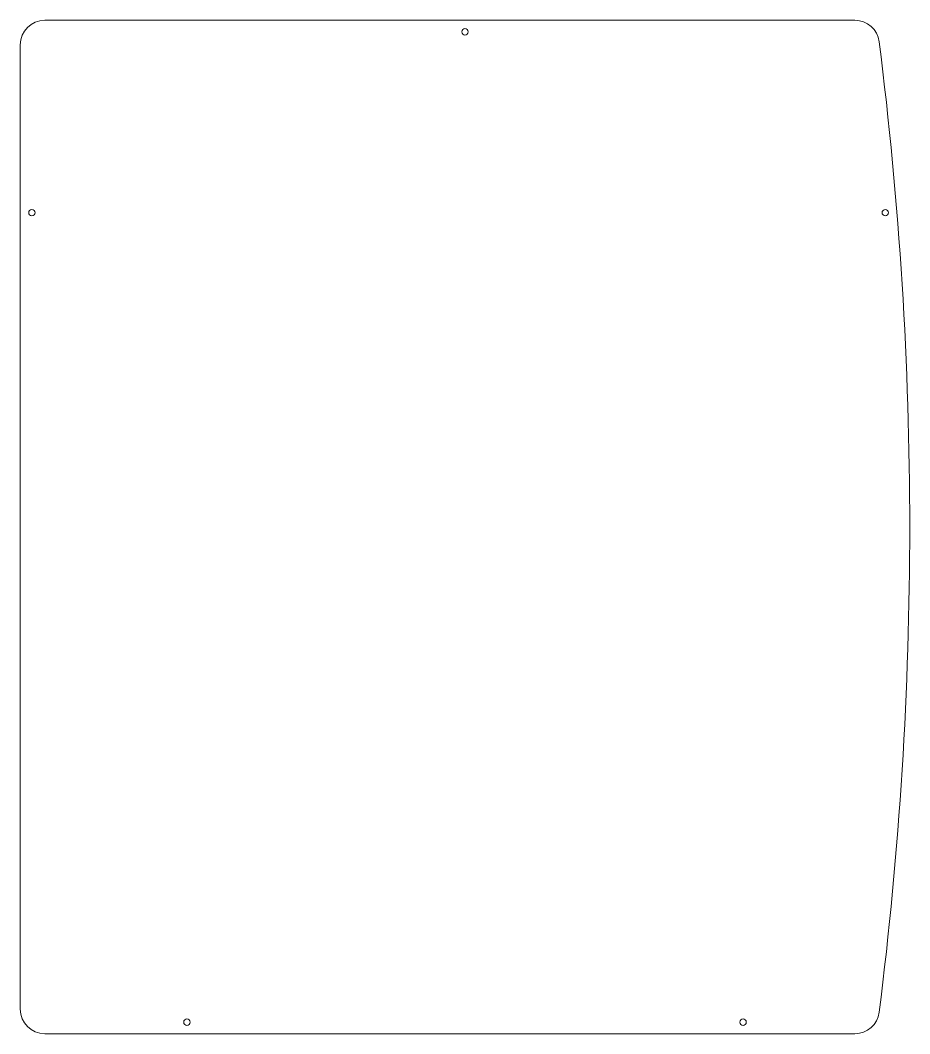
# Model space of a CAD drawing. Header units: millimetres. Extents: x -159 to 185, y 181 to 574.
import ezdxf

# ---------------------------------------------------------------- set-up
doc = ezdxf.new("R2010")
doc.units = ezdxf.units.MM

msp = doc.modelspace()

# ---------------------------------------------------------------- linework, layer by layer
at = {"color": 7, "linetype": 'Continuous', "lineweight": 15}
for p, q in [((164.04, 573.9), (-149.38, 573.9)), ((-158.88, 564.4), (-158.88, 191)), ((-149.38, 181.5), (164.04, 181.5))]:
    msp.add_line(p, q, dxfattribs=at)
for centre in [(13.2, 569.4), (-154.38, 499.4), (175.83, 499.4), (-94.38, 186), (120.78, 186)]:
    msp.add_circle(centre, 1.25, dxfattribs=at)
for centre, radius, start, end in [((-149.38, 564.4), 9.5, 90, 180), ((164.04, 564.4), 9.5, 7.1982, 90), ((-1314.22, 377.7), 1499.5, 352.8018, 7.1982), ((-149.38, 191), 9.5, 180, 270), ((164.04, 191), 9.5, 270, 352.8018)]:
    msp.add_arc(centre, radius, start, end, dxfattribs=at)

doc.saveas('drawing.dxf')
